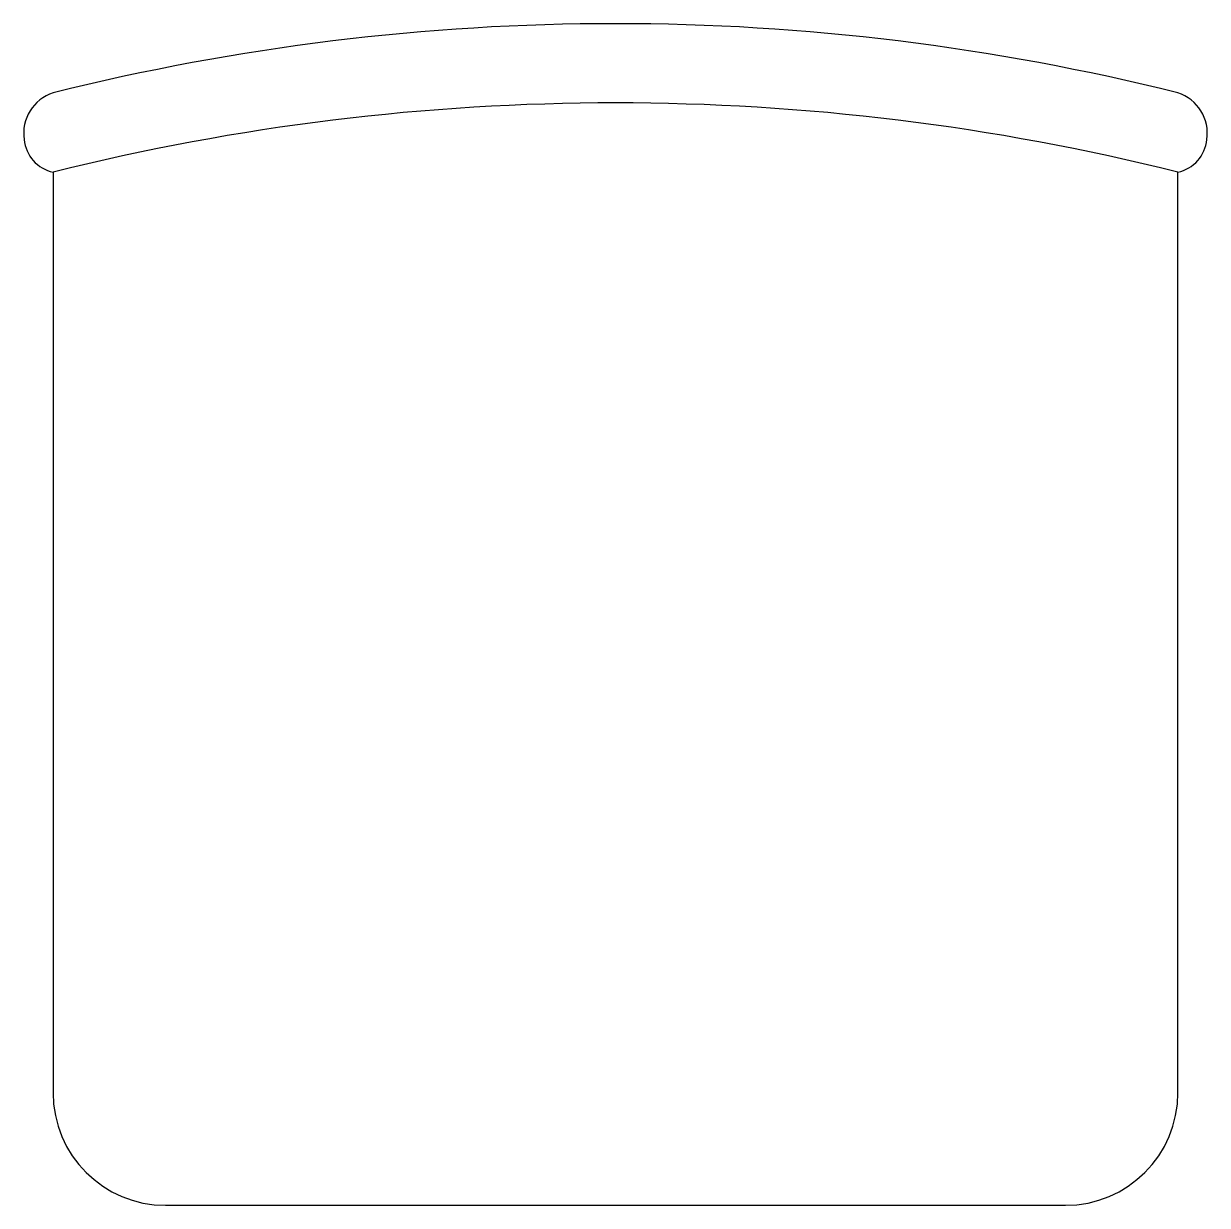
# Model space of a CAD drawing. Extents: x -10.5 to 10.5, y -21 to 0.
import ezdxf

# ---------------------------------------------------------------- set-up
doc = ezdxf.new("R2010")
doc.units = 0
doc.header["$MEASUREMENT"] = 0
doc.layers.get('0').update_dxf_attribs({"linetype": 'CONTINUOUS'})

msp = doc.modelspace()

# ---------------------------------------------------------------- linework, layer by layer
at = {"linetype": 'CONTINUOUS'}
for p, q in [((-10, -2.63815), (-10, -18.99995)), ((10, -18.99995), (10, -2.63815)), ((-8, -20.99995), (8, -20.99995))]:
    msp.add_line(p, q, dxfattribs=at)
for centre, radius, start, end in [((0, -41.272), 41.272, 75.97797, 104.022), ((-9.7697, -1.94695), 0.75323, 107.8005, 188.662), ((9.7697, -1.94695), 0.75323, 351.338, 72.19953), ((0, -42.68032), 41.272, 75.97797, 104.022), ((-9.8649, -2.00005), 0.65223, 185.3119, 258.05), ((9.865, -2.00005), 0.65223, 281.95, 354.6881), ((-8, -18.99995), 2, 180, 270), ((8, -18.99995), 2, 270, 0)]:
    msp.add_arc(centre, radius, start, end, dxfattribs=at)

doc.saveas('drawing.dxf')
